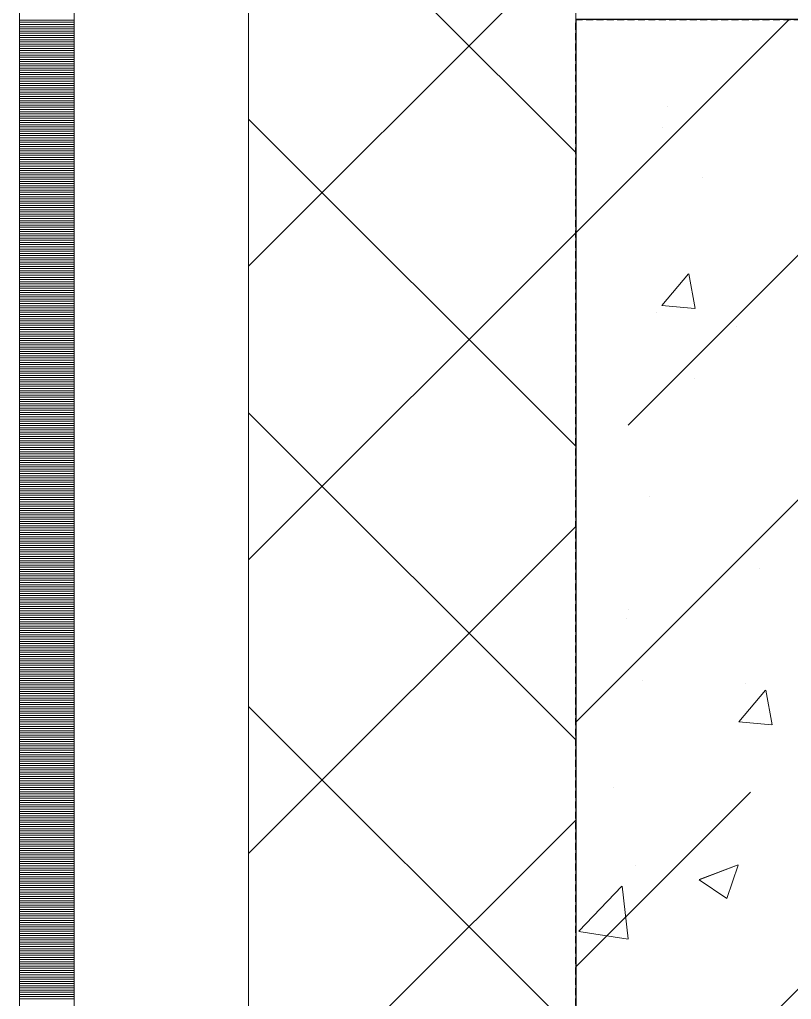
# Model space of a CAD drawing. Header units: millimetres. Extents: x 470010 to 1231400, y -134005 to 421770.
# Drawn here: x 672518.6 to 672872.5, y -62360.8 to -61911.2 of the extents above; entities that cross this region are included whole.
import ezdxf
from ezdxf.enums import TextEntityAlignment as Align

# ---------------------------------------------------------------- set-up
doc = ezdxf.new("R2010")
doc.units = ezdxf.units.MM
doc.linetypes.add('DASHED', pattern=[19.05, 12.7, -6.35])
doc.linetypes.add('HIDDEN2', pattern=[4.7625, 3.175, -1.5875])
doc.layers.get('Defpoints').update_dxf_attribs({"color": 140})
doc.layers.add('АР_Делит', color=120, linetype='Continuous', lineweight=0, plot=False)
for name, color, linetype, lineweight in [('АР_Колонны', 70, 'Continuous', 30), ('АР_Стены ЖБ', 7, 'Continuous', 35), ('АР_Стены ПЕНОблок', 52, 'Continuous', 20), ('АР_Тонкая', 254, 'Continuous', 5), ('АР_Утеплитель', 31, 'Continuous', 0), ('АР_Штриховка', 8, 'Continuous', 0)]:
    doc.layers.add(name, color=color, linetype=linetype, lineweight=lineweight)
doc.layers.add('РД_Оси_100', color=7, linetype='Continuous', lineweight=0, true_color=0x525252)
doc.styles.add('style1', font='ARIALN.TTF')

# ---------------------------------------------------------------- blocks, each defined once
blk = doc.blocks.new('СОШ_2200_АР_ОСИ_М100_28.05.24')
at = {"layer": 'АР_Делит', "color": 251, "linetype": 'DASHED', "true_color": 0x636466}
blk.add_lwpolyline([(114955, 135155), (114955, -355), (93595.036, -355), (93595.036, 13855), (94145, 13855), (94145, 68320), (66055, 68320), (66055, 13857.73), (83455, 13857.73), (83455, -355), (45245, -355), (45245, 13145), (44695, 13145), (44695, 26755), (45245, 26755), (45245, 68320), (20455, 68320), (20455, 26755), (27955, 26755), (27955, 13145), (-355, 13145), (-355, 100855)], dxfattribs=at)
blk = doc.blocks.new('A$C9108343f')
at = {"layer": 'АР_Колонны', "color": 18, "linetype": 'HIDDEN2', "lineweight": 25, "true_color": 0x000000}
for p, q in [((7054.96, 38455), (7274.96, 38455)), ((7054.96, 37555), (7054.96, 38455))]:
    blk.add_line(p, q, dxfattribs=at)
at = {"layer": 'АР_Колонны', "color": 18, "linetype": 'Continuous', "lineweight": 15, "true_color": 0x000000}
for p, q in [((7274.96, 38455), (7054.96, 38455)), ((7054.96, 38455), (7054.96, 37555)), ((7274.96, 38455), (7054.96, 38455)), ((7054.96, 38455), (7054.96, 37555))]:
    blk.add_line(p, q, dxfattribs=at)
at = {"layer": 'АР_Стены ЖБ', "color": 18, "linetype": 'Continuous', "lineweight": 30, "true_color": 0x000000}
for p, q in [((7274.96, 38455), (7054.96, 38455)), ((7054.96, 38455), (7054.96, 37555))]:
    blk.add_line(p, q, dxfattribs=at)
at = {"layer": 'АР_Стены ПЕНОблок', "color": 18, "linetype": 'Continuous', "lineweight": 20, "true_color": 0x000000}
blk.add_line((7054.96, 97555), (7054.96, 21355), dxfattribs=at)
at = {"layer": 'АР_Тонкая', "color": 18, "linetype": 'Continuous', "lineweight": 5, "true_color": 0x000000}
for p, q in [((6799.96, 97555), (6799.96, 21355)), ((6824.96, 97555), (6824.96, 21355)), ((6824.96, 21355), (6824.96, 97555)), ((6904.96, 21355), (6904.96, 97555))]:
    blk.add_line(p, q, dxfattribs=at)
at = {"layer": 'АР_Утеплитель', "color": 18, "linetype": 'Continuous', "lineweight": 0, "true_color": 0x000000}
for p, q in [((6904.96, 97555), (6904.96, 21355)), ((7054.96, 21355), (7054.96, 97555))]:
    blk.add_line(p, q, dxfattribs=at)
at = {"layer": 'АР_Штриховка', "color": 18, "linetype": 'Continuous', "lineweight": 0, "true_color": 0x000000}
for p, q in [((7054.96, 38394.01), (6904.96, 38544.01)), ((6904.96, 38341.88), (7054.96, 38491.88)), ((6799.96, 38454.75), (6824.96, 38454.75)), ((6799.96, 38453.75), (6824.96, 38453.75)), ((6799.96, 38452.75), (6824.96, 38452.75)), ((6799.96, 38451.75), (6824.96, 38451.75)), ((6799.96, 38450.75), (6824.96, 38450.75)), ((6799.96, 38449.75), (6824.96, 38449.75)), ((6799.96, 38448.75), (6824.96, 38448.75)), ((6799.96, 38447.75), (6824.96, 38447.75)), ((6799.96, 38446.75), (6824.96, 38446.75)), ((6799.96, 38445.75), (6824.96, 38445.75)), ((6799.96, 38444.75), (6824.96, 38444.75)), ((6799.96, 38443.75), (6824.96, 38443.75)), ((6799.96, 38442.75), (6824.96, 38442.75)), ((6799.96, 38441.75), (6824.96, 38441.75)), ((6799.96, 38440.75), (6824.96, 38440.75)), ((6799.96, 38439.75), (6824.96, 38439.75)), ((6799.96, 38438.75), (6824.96, 38438.75)), ((6799.96, 38437.75), (6824.96, 38437.75)), ((6799.96, 38436.75), (6824.96, 38436.75)), ((6799.96, 38435.75), (6824.96, 38435.75)), ((6799.96, 38434.75), (6824.96, 38434.75)), ((6799.96, 38433.75), (6824.96, 38433.75)), ((6799.96, 38432.75), (6824.96, 38432.75)), ((6799.96, 38431.75), (6824.96, 38431.75)), ((6799.96, 38430.75), (6824.96, 38430.75)), ((6799.96, 38429.75), (6824.96, 38429.75)), ((6799.96, 38428.75), (6824.96, 38428.75)), ((6799.96, 38427.75), (6824.96, 38427.75)), ((6799.96, 38426.75), (6824.96, 38426.75)), ((6799.96, 38425.75), (6824.96, 38425.75)), ((6799.96, 38424.75), (6824.96, 38424.75)), ((6799.96, 38423.75), (6824.96, 38423.75)), ((6799.96, 38422.75), (6824.96, 38422.75)), ((6799.96, 38421.75), (6824.96, 38421.75)), ((6799.96, 38420.75), (6824.96, 38420.75)), ((6799.96, 38419.75), (6824.96, 38419.75)), ((6799.96, 38418.75), (6824.96, 38418.75)), ((6799.96, 38417.75), (6824.96, 38417.75)), ((6799.96, 38416.75), (6824.96, 38416.75)), ((6799.96, 38415.75), (6824.96, 38415.75)), ((6799.96, 38414.75), (6824.96, 38414.75)), ((6799.96, 38413.75), (6824.96, 38413.75)), ((6799.96, 38412.75), (6824.96, 38412.75)), ((7097.17, 38415.05), (7097.17, 38415.05)), ((6799.96, 38411.75), (6824.96, 38411.75)), ((6799.96, 38410.75), (6824.96, 38410.75)), ((6799.96, 38409.75), (6824.96, 38409.75)), ((6799.96, 38408.75), (6824.96, 38408.75)), ((6799.96, 38407.75), (6824.96, 38407.75)), ((7054.96, 38259.31), (6904.96, 38409.31)), ((6799.96, 38406.75), (6824.96, 38406.75)), ((6799.96, 38405.75), (6824.96, 38405.75)), ((6799.96, 38404.75), (6824.96, 38404.75)), ((6799.96, 38403.75), (6824.96, 38403.75)), ((7094.97, 38405.31), (7094.97, 38405.31)), ((6799.96, 38402.75), (6824.96, 38402.75)), ((6799.96, 38401.75), (6824.96, 38401.75)), ((6799.96, 38400.75), (6824.96, 38400.75)), ((6799.96, 38399.75), (6824.96, 38399.75)), ((6799.96, 38398.75), (6824.96, 38398.75)), ((6799.96, 38397.75), (6824.96, 38397.75)), ((6799.96, 38396.75), (6824.96, 38396.75)), ((6799.96, 38395.75), (6824.96, 38395.75)), ((6799.96, 38394.75), (6824.96, 38394.75)), ((6799.96, 38393.75), (6824.96, 38393.75)), ((6799.96, 38392.75), (6824.96, 38392.75)), ((6799.96, 38391.75), (6824.96, 38391.75)), ((6799.96, 38390.75), (6824.96, 38390.75)), ((6799.96, 38389.75), (6824.96, 38389.75)), ((6799.96, 38388.75), (6824.96, 38388.75)), ((6799.96, 38387.75), (6824.96, 38387.75)), ((6799.96, 38386.75), (6824.96, 38386.75)), ((6799.96, 38385.75), (6824.96, 38385.75)), ((6799.96, 38384.75), (6824.96, 38384.75)), ((6799.96, 38383.75), (6824.96, 38383.75)), ((6799.96, 38382.75), (6824.96, 38382.75)), ((6799.96, 38381.75), (6824.96, 38381.75)), ((6799.96, 38380.75), (6824.96, 38380.75)), ((7112.89, 38382.37), (7112.89, 38382.37)), ((6799.96, 38379.75), (6824.96, 38379.75)), ((6799.96, 38378.75), (6824.96, 38378.75)), ((6799.96, 38377.75), (6824.96, 38377.75)), ((6799.96, 38376.75), (6824.96, 38376.75)), ((6799.96, 38375.75), (6824.96, 38375.75)), ((6799.96, 38374.75), (6824.96, 38374.75)), ((6799.96, 38373.75), (6824.96, 38373.75)), ((6799.96, 38372.75), (6824.96, 38372.75)), ((6799.96, 38371.75), (6824.96, 38371.75)), ((6799.96, 38370.75), (6824.96, 38370.75)), ((6799.96, 38369.75), (6824.96, 38369.75)), ((6799.96, 38368.75), (6824.96, 38368.75)), ((6799.96, 38367.75), (6824.96, 38367.75)), ((6799.96, 38366.75), (6824.96, 38366.75)), ((6799.96, 38365.75), (6824.96, 38365.75)), ((6799.96, 38364.75), (6824.96, 38364.75)), ((6799.96, 38363.75), (6824.96, 38363.75)), ((6799.96, 38362.75), (6824.96, 38362.75)), ((6799.96, 38361.75), (6824.96, 38361.75)), ((6799.96, 38360.75), (6824.96, 38360.75)), ((6799.96, 38359.75), (6824.96, 38359.75)), ((6799.96, 38358.75), (6824.96, 38358.75)), ((6799.96, 38357.75), (6824.96, 38357.75)), ((6799.96, 38356.75), (6824.96, 38356.75)), ((6799.96, 38355.75), (6824.96, 38355.75)), ((6799.96, 38354.75), (6824.96, 38354.75)), ((6799.96, 38353.75), (6824.96, 38353.75)), ((6904.96, 38207.17), (7054.96, 38357.17)), ((6799.96, 38352.75), (6824.96, 38352.75)), ((6799.96, 38351.75), (6824.96, 38351.75)), ((6799.96, 38350.75), (6824.96, 38350.75)), ((6799.96, 38349.75), (6824.96, 38349.75)), ((6799.96, 38348.75), (6824.96, 38348.75)), ((6799.96, 38347.75), (6824.96, 38347.75)), ((6799.96, 38346.75), (6824.96, 38346.75)), ((6799.96, 38345.75), (6824.96, 38345.75)), ((6799.96, 38344.75), (6824.96, 38344.75)), ((6799.96, 38343.75), (6824.96, 38343.75)), ((6799.96, 38342.75), (6824.96, 38342.75)), ((6799.96, 38341.75), (6824.96, 38341.75)), ((6799.96, 38340.75), (6824.96, 38340.75)), ((6799.96, 38339.75), (6824.96, 38339.75)), ((6799.96, 38338.75), (6824.96, 38338.75)), ((6799.96, 38337.75), (6824.96, 38337.75)), ((6799.96, 38336.75), (6824.96, 38336.75)), ((6799.96, 38335.75), (6824.96, 38335.75)), ((7094.46, 38323.81), (7106.7, 38338.4)), ((7109.81, 38322.51), (7106.87, 38338.43)), ((6799.96, 38334.75), (6824.96, 38334.75)), ((6799.96, 38333.75), (6824.96, 38333.75)), ((6799.96, 38332.75), (6824.96, 38332.75)), ((6799.96, 38331.75), (6824.96, 38331.75)), ((6799.96, 38330.75), (6824.96, 38330.75)), ((6799.96, 38329.75), (6824.96, 38329.75)), ((6799.96, 38328.75), (6824.96, 38328.75)), ((6799.96, 38327.75), (6824.96, 38327.75)), ((6799.96, 38326.75), (6824.96, 38326.75)), ((6799.96, 38325.75), (6824.96, 38325.75)), ((6799.96, 38324.75), (6824.96, 38324.75)), ((6799.96, 38323.75), (6824.96, 38323.75)), ((6799.96, 38322.75), (6824.96, 38322.75)), ((7094.46, 38323.8), (7109.64, 38322.47)), ((6799.96, 38321.75), (6824.96, 38321.75)), ((6799.96, 38320.75), (6824.96, 38320.75)), ((6799.96, 38319.75), (6824.96, 38319.75)), ((6799.96, 38318.75), (6824.96, 38318.75)), ((6799.96, 38317.75), (6824.96, 38317.75)), ((7091.88, 38320.76), (7091.88, 38320.76)), ((6799.96, 38316.75), (6824.96, 38316.75)), ((6799.96, 38315.75), (6824.96, 38315.75)), ((6799.96, 38314.75), (6824.96, 38314.75)), ((6799.96, 38313.75), (6824.96, 38313.75)), ((7128.67, 38314.32), (7128.67, 38314.32)), ((6799.96, 38312.75), (6824.96, 38312.75)), ((6799.96, 38311.75), (6824.96, 38311.75)), ((6799.96, 38310.75), (6824.96, 38310.75)), ((6799.96, 38309.75), (6824.96, 38309.75)), ((6799.96, 38308.75), (6824.96, 38308.75)), ((6799.96, 38307.75), (6824.96, 38307.75)), ((6799.96, 38306.75), (6824.96, 38306.75)), ((6799.96, 38305.75), (6824.96, 38305.75)), ((6799.96, 38304.75), (6824.96, 38304.75)), ((6799.96, 38303.75), (6824.96, 38303.75)), ((6799.96, 38302.75), (6824.96, 38302.75)), ((6799.96, 38301.75), (6824.96, 38301.75)), ((6799.96, 38300.75), (6824.96, 38300.75)), ((6799.96, 38299.75), (6824.96, 38299.75)), ((6799.96, 38298.75), (6824.96, 38298.75)), ((6799.96, 38297.75), (6824.96, 38297.75)), ((6799.96, 38296.75), (6824.96, 38296.75)), ((6799.96, 38295.75), (6824.96, 38295.75)), ((6799.96, 38294.75), (6824.96, 38294.75)), ((6799.96, 38293.75), (6824.96, 38293.75)), ((6799.96, 38292.75), (6824.96, 38292.75)), ((6799.96, 38291.75), (6824.96, 38291.75)), ((6799.96, 38290.75), (6824.96, 38290.75)), ((6799.96, 38289.75), (6824.96, 38289.75)), ((6799.96, 38288.75), (6824.96, 38288.75)), ((6799.96, 38287.75), (6824.96, 38287.75)), ((6799.96, 38286.75), (6824.96, 38286.75)), ((7109.66, 38290.56), (7109.66, 38290.56)), ((6799.96, 38285.75), (6824.96, 38285.75)), ((6799.96, 38284.75), (6824.96, 38284.75)), ((6799.96, 38283.75), (6824.96, 38283.75)), ((6799.96, 38282.75), (6824.96, 38282.75)), ((6799.96, 38281.75), (6824.96, 38281.75)), ((6799.96, 38280.75), (6824.96, 38280.75)), ((6799.96, 38279.75), (6824.96, 38279.75)), ((6799.96, 38278.75), (6824.96, 38278.75)), ((6799.96, 38277.75), (6824.96, 38277.75)), ((6799.96, 38276.75), (6824.96, 38276.75)), ((6799.96, 38275.75), (6824.96, 38275.75)), ((6799.96, 38274.75), (6824.96, 38274.75)), ((6799.96, 38273.75), (6824.96, 38273.75)), ((6799.96, 38272.75), (6824.96, 38272.75)), ((7054.96, 38124.61), (6904.96, 38274.61)), ((6799.96, 38271.75), (6824.96, 38271.75)), ((6799.96, 38270.75), (6824.96, 38270.75)), ((6799.96, 38269.75), (6824.96, 38269.75)), ((6799.96, 38268.75), (6824.96, 38268.75)), ((6799.96, 38267.75), (6824.96, 38267.75)), ((6799.96, 38266.75), (6824.96, 38266.75)), ((6799.96, 38265.75), (6824.96, 38265.75)), ((6799.96, 38264.75), (6824.96, 38264.75)), ((6799.96, 38263.75), (6824.96, 38263.75)), ((6799.96, 38262.75), (6824.96, 38262.75)), ((6799.96, 38261.75), (6824.96, 38261.75)), ((6799.96, 38260.75), (6824.96, 38260.75)), ((6799.96, 38259.75), (6824.96, 38259.75)), ((6799.96, 38258.75), (6824.96, 38258.75)), ((6799.96, 38257.75), (6824.96, 38257.75)), ((6799.96, 38256.75), (6824.96, 38256.75)), ((6799.96, 38255.75), (6824.96, 38255.75)), ((6799.96, 38254.75), (6824.96, 38254.75)), ((6799.96, 38253.75), (6824.96, 38253.75)), ((6799.96, 38252.75), (6824.96, 38252.75)), ((6799.96, 38251.75), (6824.96, 38251.75)), ((6799.96, 38250.75), (6824.96, 38250.75)), ((6799.96, 38249.75), (6824.96, 38249.75)), ((6799.96, 38248.75), (6824.96, 38248.75)), ((6799.96, 38247.75), (6824.96, 38247.75)), ((6799.96, 38246.75), (6824.96, 38246.75)), ((6799.96, 38245.75), (6824.96, 38245.75)), ((6799.96, 38244.75), (6824.96, 38244.75)), ((6799.96, 38243.75), (6824.96, 38243.75)), ((6799.96, 38242.75), (6824.96, 38242.75)), ((6799.96, 38241.75), (6824.96, 38241.75)), ((6799.96, 38240.75), (6824.96, 38240.75)), ((6799.96, 38239.75), (6824.96, 38239.75)), ((6799.96, 38238.75), (6824.96, 38238.75)), ((6799.96, 38237.75), (6824.96, 38237.75)), ((6799.96, 38236.75), (6824.96, 38236.75)), ((6799.96, 38235.75), (6824.96, 38235.75)), ((6799.96, 38234.75), (6824.96, 38234.75)), ((6799.96, 38233.75), (6824.96, 38233.75)), ((6799.96, 38232.75), (6824.96, 38232.75)), ((7088.79, 38236.2), (7088.79, 38236.2)), ((6799.96, 38231.75), (6824.96, 38231.75)), ((6799.96, 38230.75), (6824.96, 38230.75)), ((6799.96, 38229.75), (6824.96, 38229.75)), ((6799.96, 38228.75), (6824.96, 38228.75)), ((6799.96, 38227.75), (6824.96, 38227.75)), ((6799.96, 38226.75), (6824.96, 38226.75)), ((6799.96, 38225.75), (6824.96, 38225.75)), ((6799.96, 38224.75), (6824.96, 38224.75)), ((6799.96, 38223.75), (6824.96, 38223.75)), ((6799.96, 38222.75), (6824.96, 38222.75)), ((6799.96, 38221.75), (6824.96, 38221.75)), ((6799.96, 38220.75), (6824.96, 38220.75)), ((6799.96, 38219.75), (6824.96, 38219.75)), ((6799.96, 38218.75), (6824.96, 38218.75)), ((6904.96, 38072.47), (7054.96, 38222.47)), ((6799.96, 38217.75), (6824.96, 38217.75)), ((6799.96, 38216.75), (6824.96, 38216.75)), ((6799.96, 38215.75), (6824.96, 38215.75)), ((6799.96, 38214.75), (6824.96, 38214.75)), ((6799.96, 38213.75), (6824.96, 38213.75)), ((6799.96, 38212.75), (6824.96, 38212.75)), ((6799.96, 38211.75), (6824.96, 38211.75)), ((6799.96, 38210.75), (6824.96, 38210.75)), ((6799.96, 38209.75), (6824.96, 38209.75)), ((6799.96, 38208.75), (6824.96, 38208.75)), ((6799.96, 38207.75), (6824.96, 38207.75)), ((6799.96, 38206.75), (6824.96, 38206.75)), ((6799.96, 38205.75), (6824.96, 38205.75)), ((6799.96, 38204.75), (6824.96, 38204.75)), ((6799.96, 38203.75), (6824.96, 38203.75)), ((6799.96, 38202.75), (6824.96, 38202.75)), ((6799.96, 38201.75), (6824.96, 38201.75)), ((6799.96, 38200.75), (6824.96, 38200.75)), ((7139.04, 38203.05), (7139.04, 38203.05)), ((6799.96, 38199.75), (6824.96, 38199.75)), ((6799.96, 38198.75), (6824.96, 38198.75)), ((6799.96, 38197.75), (6824.96, 38197.75)), ((6799.96, 38196.75), (6824.96, 38196.75)), ((6799.96, 38195.75), (6824.96, 38195.75)), ((6799.96, 38194.75), (6824.96, 38194.75)), ((6799.96, 38193.75), (6824.96, 38193.75)), ((6799.96, 38192.75), (6824.96, 38192.75)), ((6799.96, 38191.75), (6824.96, 38191.75)), ((6799.96, 38190.75), (6824.96, 38190.75)), ((6799.96, 38189.75), (6824.96, 38189.75)), ((6799.96, 38188.75), (6824.96, 38188.75)), ((6799.96, 38187.75), (6824.96, 38187.75)), ((6799.96, 38186.75), (6824.96, 38186.75)), ((6799.96, 38185.75), (6824.96, 38185.75)), ((6799.96, 38184.75), (6824.96, 38184.75)), ((6799.96, 38183.75), (6824.96, 38183.75)), ((6799.96, 38182.75), (6824.96, 38182.75)), ((7079.21, 38184.53), (7079.21, 38184.53)), ((6799.96, 38181.75), (6824.96, 38181.75)), ((6799.96, 38180.75), (6824.96, 38180.75)), ((6799.96, 38179.75), (6824.96, 38179.75)), ((6799.96, 38178.75), (6824.96, 38178.75)), ((7078.17, 38180.34), (7078.17, 38180.34)), ((6799.96, 38177.75), (6824.96, 38177.75)), ((6799.96, 38176.75), (6824.96, 38176.75)), ((6799.96, 38175.75), (6824.96, 38175.75)), ((6799.96, 38174.75), (6824.96, 38174.75)), ((6799.96, 38173.75), (6824.96, 38173.75)), ((6799.96, 38172.75), (6824.96, 38172.75)), ((6799.96, 38171.75), (6824.96, 38171.75)), ((6799.96, 38170.75), (6824.96, 38170.75)), ((6799.96, 38169.75), (6824.96, 38169.75)), ((6799.96, 38168.75), (6824.96, 38168.75)), ((6799.96, 38167.75), (6824.96, 38167.75)), ((6799.96, 38166.75), (6824.96, 38166.75)), ((6799.96, 38165.75), (6824.96, 38165.75)), ((6799.96, 38164.75), (6824.96, 38164.75)), ((6799.96, 38163.75), (6824.96, 38163.75)), ((6799.96, 38162.75), (6824.96, 38162.75)), ((6799.96, 38161.75), (6824.96, 38161.75)), ((6799.96, 38160.75), (6824.96, 38160.75)), ((6799.96, 38159.75), (6824.96, 38159.75)), ((6799.96, 38158.75), (6824.96, 38158.75)), ((6799.96, 38157.75), (6824.96, 38157.75)), ((6799.96, 38156.75), (6824.96, 38156.75)), ((6799.96, 38155.75), (6824.96, 38155.75)), ((6799.96, 38154.75), (6824.96, 38154.75)), ((6799.96, 38153.75), (6824.96, 38153.75)), ((6799.96, 38152.75), (6824.96, 38152.75)), ((6799.96, 38151.75), (6824.96, 38151.75)), ((7085.7, 38151.65), (7085.7, 38151.65)), ((6799.96, 38150.75), (6824.96, 38150.75)), ((6799.96, 38149.75), (6824.96, 38149.75)), ((6799.96, 38148.75), (6824.96, 38148.75)), ((6799.96, 38147.75), (6824.96, 38147.75)), ((6799.96, 38146.75), (6824.96, 38146.75)), ((7129.7, 38132.75), (7141.95, 38147.34)), ((7132.77, 38150.41), (7132.77, 38150.41)), ((7145.05, 38131.45), (7142.11, 38147.37)), ((6799.96, 38145.75), (6824.96, 38145.75)), ((6799.96, 38144.75), (6824.96, 38144.75)), ((6799.96, 38143.75), (6824.96, 38143.75)), ((6799.96, 38142.75), (6824.96, 38142.75)), ((6799.96, 38141.75), (6824.96, 38141.75)), ((6799.96, 38140.75), (6824.96, 38140.75)), ((6799.96, 38139.75), (6824.96, 38139.75)), ((6799.96, 38138.75), (6824.96, 38138.75)), ((6799.96, 38137.75), (6824.96, 38137.75)), ((7054.96, 37989.9), (6904.96, 38139.9)), ((6799.96, 38136.75), (6824.96, 38136.75)), ((6799.96, 38135.75), (6824.96, 38135.75)), ((6799.96, 38134.75), (6824.96, 38134.75)), ((6799.96, 38133.75), (6824.96, 38133.75)), ((6799.96, 38132.75), (6824.96, 38132.75)), ((6799.96, 38131.75), (6824.96, 38131.75)), ((6799.96, 38130.75), (6824.96, 38130.75)), ((6799.96, 38129.75), (6824.96, 38129.75)), ((7129.7, 38132.75), (7144.88, 38131.42)), ((6799.96, 38128.75), (6824.96, 38128.75)), ((6799.96, 38127.75), (6824.96, 38127.75)), ((6799.96, 38126.75), (6824.96, 38126.75)), ((6799.96, 38125.75), (6824.96, 38125.75)), ((6799.96, 38124.75), (6824.96, 38124.75)), ((6799.96, 38123.75), (6824.96, 38123.75)), ((6799.96, 38122.75), (6824.96, 38122.75)), ((6799.96, 38121.75), (6824.96, 38121.75)), ((6799.96, 38120.75), (6824.96, 38120.75)), ((6799.96, 38119.75), (6824.96, 38119.75)), ((6799.96, 38118.75), (6824.96, 38118.75)), ((6799.96, 38117.75), (6824.96, 38117.75)), ((6799.96, 38116.75), (6824.96, 38116.75)), ((6799.96, 38115.75), (6824.96, 38115.75)), ((6799.96, 38114.75), (6824.96, 38114.75)), ((6799.96, 38113.75), (6824.96, 38113.75)), ((6799.96, 38112.75), (6824.96, 38112.75)), ((6799.96, 38111.75), (6824.96, 38111.75)), ((6799.96, 38110.75), (6824.96, 38110.75)), ((6799.96, 38109.75), (6824.96, 38109.75)), ((6799.96, 38108.75), (6824.96, 38108.75)), ((6799.96, 38107.75), (6824.96, 38107.75)), ((6799.96, 38106.75), (6824.96, 38106.75)), ((6799.96, 38105.75), (6824.96, 38105.75)), ((6799.96, 38104.75), (6824.96, 38104.75)), ((6799.96, 38103.75), (6824.96, 38103.75)), ((6799.96, 38102.75), (6824.96, 38102.75)), ((7072.22, 38102.87), (7072.22, 38102.87)), ((6799.96, 38101.75), (6824.96, 38101.75)), ((6799.96, 38100.75), (6824.96, 38100.75)), ((6799.96, 38099.75), (6824.96, 38099.75)), ((6799.96, 38098.75), (6824.96, 38098.75)), ((6799.96, 38097.75), (6824.96, 38097.75)), ((6799.96, 38096.75), (6824.96, 38096.75)), ((6799.96, 38095.75), (6824.96, 38095.75)), ((6799.96, 38094.75), (6824.96, 38094.75)), ((6799.96, 38093.75), (6824.96, 38093.75)), ((6799.96, 38092.75), (6824.96, 38092.75)), ((6799.96, 38091.75), (6824.96, 38091.75)), ((6799.96, 38090.75), (6824.96, 38090.75)), ((6799.96, 38089.75), (6824.96, 38089.75)), ((6799.96, 38088.75), (6824.96, 38088.75)), ((6799.96, 38087.75), (6824.96, 38087.75)), ((6799.96, 38086.75), (6824.96, 38086.75)), ((6799.96, 38085.75), (6824.96, 38085.75)), ((6799.96, 38084.75), (6824.96, 38084.75)), ((6904.96, 37937.77), (7054.96, 38087.77)), ((6799.96, 38083.75), (6824.96, 38083.75)), ((6799.96, 38082.75), (6824.96, 38082.75)), ((6799.96, 38081.75), (6824.96, 38081.75)), ((6799.96, 38080.75), (6824.96, 38080.75)), ((6799.96, 38079.75), (6824.96, 38079.75)), ((6799.96, 38078.75), (6824.96, 38078.75)), ((6799.96, 38077.75), (6824.96, 38077.75)), ((6799.96, 38076.75), (6824.96, 38076.75)), ((6799.96, 38075.75), (6824.96, 38075.75)), ((6799.96, 38074.75), (6824.96, 38074.75)), ((6799.96, 38073.75), (6824.96, 38073.75)), ((6799.96, 38072.75), (6824.96, 38072.75)), ((6799.96, 38071.75), (6824.96, 38071.75)), ((6799.96, 38070.75), (6824.96, 38070.75)), ((6799.96, 38069.75), (6824.96, 38069.75)), ((6799.96, 38068.75), (6824.96, 38068.75)), ((6799.96, 38067.75), (6824.96, 38067.75)), ((6799.96, 38066.75), (6824.96, 38066.75)), ((7082.61, 38067.09), (7082.61, 38067.09)), ((7111.65, 38060.41), (7129.44, 38067.23)), ((7124.24, 38051.75), (7129.39, 38067.1)), ((6799.96, 38065.75), (6824.96, 38065.75)), ((6799.96, 38064.75), (6824.96, 38064.75)), ((6799.96, 38063.75), (6824.96, 38063.75)), ((6799.96, 38062.75), (6824.96, 38062.75)), ((6799.96, 38061.75), (6824.96, 38061.75)), ((6799.96, 38060.75), (6824.96, 38060.75)), ((6799.96, 38059.75), (6824.96, 38059.75)), ((6799.96, 38058.75), (6824.96, 38058.75)), ((6799.96, 38057.75), (6824.96, 38057.75)), ((7056.39, 38036.73), (7076.17, 38057.35)), ((7079.03, 38033.23), (7076.22, 38057.36)), ((7111.59, 38060.28), (7124.23, 38051.76)), ((6799.96, 38056.75), (6824.96, 38056.75)), ((6799.96, 38055.75), (6824.96, 38055.75)), ((6799.96, 38054.75), (6824.96, 38054.75)), ((6799.96, 38053.75), (6824.96, 38053.75)), ((6799.96, 38052.75), (6824.96, 38052.75)), ((6799.96, 38051.75), (6824.96, 38051.75)), ((6799.96, 38050.75), (6824.96, 38050.75)), ((6799.96, 38049.75), (6824.96, 38049.75)), ((6799.96, 38048.75), (6824.96, 38048.75)), ((6799.96, 38047.75), (6824.96, 38047.75)), ((6799.96, 38046.75), (6824.96, 38046.75)), ((6799.96, 38045.75), (6824.96, 38045.75)), ((6799.96, 38044.75), (6824.96, 38044.75)), ((6799.96, 38043.75), (6824.96, 38043.75)), ((6799.96, 38042.75), (6824.96, 38042.75)), ((6799.96, 38041.75), (6824.96, 38041.75)), ((6799.96, 38040.75), (6824.96, 38040.75)), ((6799.96, 38039.75), (6824.96, 38039.75)), ((6799.96, 38038.75), (6824.96, 38038.75)), ((6799.96, 38037.75), (6824.96, 38037.75)), ((6799.96, 38036.75), (6824.96, 38036.75)), ((6799.96, 38035.75), (6824.96, 38035.75)), ((6799.96, 38034.75), (6824.96, 38034.75)), ((7056.42, 38036.65), (7079.01, 38033.15)), ((6799.96, 38033.75), (6824.96, 38033.75)), ((6799.96, 38032.75), (6824.96, 38032.75)), ((6799.96, 38031.75), (6824.96, 38031.75)), ((6799.96, 38030.75), (6824.96, 38030.75)), ((6799.96, 38029.75), (6824.96, 38029.75)), ((6799.96, 38028.75), (6824.96, 38028.75)), ((6799.96, 38027.75), (6824.96, 38027.75)), ((6799.96, 38026.75), (6824.96, 38026.75)), ((6799.96, 38025.75), (6824.96, 38025.75)), ((6799.96, 38024.75), (6824.96, 38024.75)), ((6799.96, 38023.75), (6824.96, 38023.75)), ((6799.96, 38022.75), (6824.96, 38022.75)), ((6799.96, 38021.75), (6824.96, 38021.75)), ((6799.96, 38020.75), (6824.96, 38020.75)), ((6799.96, 38019.75), (6824.96, 38019.75)), ((6799.96, 38018.75), (6824.96, 38018.75)), ((6799.96, 38017.75), (6824.96, 38017.75)), ((6799.96, 38016.75), (6824.96, 38016.75)), ((6799.96, 38015.75), (6824.96, 38015.75)), ((6799.96, 38014.75), (6824.96, 38014.75)), ((6799.96, 38013.75), (6824.96, 38013.75)), ((6799.96, 38012.75), (6824.96, 38012.75)), ((6799.96, 38011.75), (6824.96, 38011.75)), ((6799.96, 38010.75), (6824.96, 38010.75)), ((6799.96, 38009.75), (6824.96, 38009.75)), ((6799.96, 38008.75), (6824.96, 38008.75)), ((6799.96, 38007.75), (6824.96, 38007.75)), ((6799.96, 38006.75), (6824.96, 38006.75)), ((6799.96, 38005.75), (6824.96, 38005.75))]:
    blk.add_line(p, q, dxfattribs=at)
at = {"layer": 'АР_Штриховка', "color": 18, "linetype": 'Continuous', "lineweight": 5, "true_color": 0x000000}
for p, q in [((7054.96, 38357.17), (7152.78, 38455)), ((7078.99, 38268.95), (7219.31, 38409.27)), ((7054.96, 38132.67), (7274.96, 38352.67)), ((7054.96, 37908.16), (7274.96, 38128.16)), ((7054.96, 38020.41), (7135.12, 38100.57))]:
    blk.add_line(p, q, dxfattribs=at)
at = {"layer": 'РД_Оси_100'}
blk.add_blockref('СОШ_2200_АР_ОСИ_М100_28.05.24', (7154.96, 6755), dxfattribs=at)
at = {"layer": 'Defpoints', "color": 18, "true_color": 0x000000, "style": 'style1'}
for p in [(143949.34, 316089.12), (143974.98, 281639.5), (143890.4, 273244.71), (143839.99, 264276.81), (143967.75, 254892.38), (12251.96, 104178.14), (12382.58, 96023.14)]:
    blk.add_attdef('АР-ПОМЕЩЕНИЕ:НАИМЕНОВАНИЕ', text='', height=100, dxfattribs=at).set_placement(p, align=Align.MIDDLE)
at = {"layer": 'Defpoints', "color": 18, "true_color": 0x000000, "style": 'style1', "flags": 8}
for p in [(143951.3, 279099.09), (143848.34, 269251.11), (143875.33, 260094.25), (144049.74, 250824.7), (163419.28, 238153.36), (155897.46, 237965.97), (183037.2, 237965.97), (143342.94, 237876.19)]:
    blk.add_attdef('АР-ПОМЕЩЕНИЕ:НАИМЕНОВАНИЕ', text='', height=100, dxfattribs=at).set_placement(p, align=Align.MIDDLE)

msp = doc.modelspace()

# ---------------------------------------------------------------- linework, layer by layer
at = {"layer": 'АР_Колонны', "color": 18, "linetype": 'HIDDEN2', "lineweight": 25, "true_color": 0x000000}
for p, q in [((672773.57, -61911.242), (672993.57, -61911.242)), ((672773.57, -62811.242), (672773.57, -61911.242))]:
    msp.add_line(p, q, dxfattribs=at)
at = {"layer": 'АР_Колонны', "color": 18, "linetype": 'Continuous', "lineweight": 15, "true_color": 0x000000}
for p, q in [((672993.57, -61911.242), (672773.57, -61911.242)), ((672773.57, -61911.242), (672773.57, -62811.242)), ((672993.57, -61911.242), (672773.57, -61911.242)), ((672773.57, -61911.242), (672773.57, -62811.242))]:
    msp.add_line(p, q, dxfattribs=at)
at = {"layer": 'АР_Стены ЖБ', "color": 18, "linetype": 'Continuous', "lineweight": 30, "true_color": 0x000000}
for p, q in [((672993.57, -61911.242), (672773.57, -61911.242)), ((672773.57, -61911.242), (672773.57, -62811.242))]:
    msp.add_line(p, q, dxfattribs=at)
at = {"layer": 'АР_Стены ПЕНОблок', "color": 18, "linetype": 'Continuous', "lineweight": 20, "true_color": 0x000000}
msp.add_line((672773.57, -2811.242), (672773.57, -79011.242), dxfattribs=at)
at = {"layer": 'АР_Тонкая', "color": 18, "linetype": 'Continuous', "lineweight": 5, "true_color": 0x000000}
for p, q in [((672518.57, -2811.242), (672518.57, -79011.242)), ((672543.57, -2811.242), (672543.57, -79011.242)), ((672543.57, -79011.242), (672543.57, -2811.242)), ((672623.57, -79011.242), (672623.57, -2811.242))]:
    msp.add_line(p, q, dxfattribs=at)
at = {"layer": 'АР_Утеплитель', "color": 18, "linetype": 'Continuous', "lineweight": 0, "true_color": 0x000000}
for p, q in [((672623.57, -2811.242), (672623.57, -79011.242)), ((672773.57, -79011.242), (672773.57, -2811.242))]:
    msp.add_line(p, q, dxfattribs=at)
at = {"layer": 'АР_Штриховка', "color": 18, "linetype": 'Continuous', "lineweight": 0, "true_color": 0x000000}
for p, q in [((672773.57, -61972.228), (672623.57, -61822.228)), ((672623.57, -62024.365), (672773.57, -61874.365)), ((672518.57, -61911.492), (672543.57, -61911.492)), ((672518.57, -61912.492), (672543.57, -61912.492)), ((672518.57, -61913.492), (672543.57, -61913.492)), ((672518.57, -61914.492), (672543.57, -61914.492)), ((672518.57, -61915.492), (672543.57, -61915.492)), ((672518.57, -61916.492), (672543.57, -61916.492)), ((672518.57, -61917.492), (672543.57, -61917.492)), ((672518.57, -61918.492), (672543.57, -61918.492)), ((672518.57, -61919.492), (672543.57, -61919.492)), ((672518.57, -61920.492), (672543.57, -61920.492)), ((672518.57, -61921.492), (672543.57, -61921.492)), ((672518.57, -61922.492), (672543.57, -61922.492)), ((672518.57, -61923.492), (672543.57, -61923.492)), ((672518.57, -61924.492), (672543.57, -61924.492)), ((672518.57, -61925.492), (672543.57, -61925.492)), ((672518.57, -61926.492), (672543.57, -61926.492)), ((672518.57, -61927.492), (672543.57, -61927.492)), ((672518.57, -61928.492), (672543.57, -61928.492)), ((672518.57, -61929.492), (672543.57, -61929.492)), ((672518.57, -61930.492), (672543.57, -61930.492)), ((672518.57, -61931.492), (672543.57, -61931.492)), ((672518.57, -61932.492), (672543.57, -61932.492)), ((672518.57, -61933.492), (672543.57, -61933.492)), ((672518.57, -61934.492), (672543.57, -61934.492)), ((672518.57, -61935.492), (672543.57, -61935.492)), ((672518.57, -61936.492), (672543.57, -61936.492)), ((672518.57, -61937.492), (672543.57, -61937.492)), ((672518.57, -61938.492), (672543.57, -61938.492)), ((672518.57, -61939.492), (672543.57, -61939.492)), ((672518.57, -61940.492), (672543.57, -61940.492)), ((672518.57, -61941.492), (672543.57, -61941.492)), ((672518.57, -61942.492), (672543.57, -61942.492)), ((672518.57, -61943.492), (672543.57, -61943.492)), ((672518.57, -61944.492), (672543.57, -61944.492)), ((672518.57, -61945.492), (672543.57, -61945.492)), ((672518.57, -61946.492), (672543.57, -61946.492)), ((672518.57, -61947.492), (672543.57, -61947.492)), ((672518.57, -61948.492), (672543.57, -61948.492)), ((672518.57, -61949.492), (672543.57, -61949.492)), ((672518.57, -61950.492), (672543.57, -61950.492)), ((672518.57, -61951.492), (672543.57, -61951.492)), ((672518.57, -61952.492), (672543.57, -61952.492)), ((672518.57, -61953.492), (672543.57, -61953.492)), ((672518.57, -61954.492), (672543.57, -61954.492)), ((672518.57, -61955.492), (672543.57, -61955.492)), ((672518.57, -61956.492), (672543.57, -61956.492)), ((672518.57, -61957.492), (672543.57, -61957.492)), ((672773.57, -62106.932), (672623.57, -61956.932)), ((672518.57, -61958.492), (672543.57, -61958.492)), ((672518.57, -61959.492), (672543.57, -61959.492)), ((672518.57, -61960.492), (672543.57, -61960.492)), ((672518.57, -61961.492), (672543.57, -61961.492)), ((672518.57, -61962.492), (672543.57, -61962.492)), ((672518.57, -61963.492), (672543.57, -61963.492)), ((672518.57, -61964.492), (672543.57, -61964.492)), ((672518.57, -61965.492), (672543.57, -61965.492)), ((672518.57, -61966.492), (672543.57, -61966.492)), ((672518.57, -61967.492), (672543.57, -61967.492)), ((672518.57, -61968.492), (672543.57, -61968.492)), ((672518.57, -61969.492), (672543.57, -61969.492)), ((672518.57, -61970.492), (672543.57, -61970.492)), ((672518.57, -61971.492), (672543.57, -61971.492)), ((672518.57, -61972.492), (672543.57, -61972.492)), ((672518.57, -61973.492), (672543.57, -61973.492)), ((672518.57, -61974.492), (672543.57, -61974.492)), ((672518.57, -61975.492), (672543.57, -61975.492)), ((672518.57, -61976.492), (672543.57, -61976.492)), ((672518.57, -61977.492), (672543.57, -61977.492)), ((672518.57, -61978.492), (672543.57, -61978.492)), ((672518.57, -61979.492), (672543.57, -61979.492)), ((672518.57, -61980.492), (672543.57, -61980.492)), ((672518.57, -61981.492), (672543.57, -61981.492)), ((672518.57, -61982.492), (672543.57, -61982.492)), ((672518.57, -61983.492), (672543.57, -61983.492)), ((672518.57, -61984.492), (672543.57, -61984.492)), ((672518.57, -61985.492), (672543.57, -61985.492)), ((672518.57, -61986.492), (672543.57, -61986.492)), ((672518.57, -61987.492), (672543.57, -61987.492)), ((672518.57, -61988.492), (672543.57, -61988.492)), ((672518.57, -61989.492), (672543.57, -61989.492)), ((672518.57, -61990.492), (672543.57, -61990.492)), ((672518.57, -61991.492), (672543.57, -61991.492)), ((672518.57, -61992.492), (672543.57, -61992.492)), ((672518.57, -61993.492), (672543.57, -61993.492)), ((672518.57, -61994.492), (672543.57, -61994.492)), ((672518.57, -61995.492), (672543.57, -61995.492)), ((672518.57, -61996.492), (672543.57, -61996.492)), ((672518.57, -61997.492), (672543.57, -61997.492)), ((672518.57, -61998.492), (672543.57, -61998.492)), ((672518.57, -61999.492), (672543.57, -61999.492)), ((672518.57, -62000.492), (672543.57, -62000.492)), ((672518.57, -62001.492), (672543.57, -62001.492)), ((672518.57, -62002.492), (672543.57, -62002.492)), ((672518.57, -62003.492), (672543.57, -62003.492)), ((672518.57, -62004.492), (672543.57, -62004.492)), ((672518.57, -62005.492), (672543.57, -62005.492)), ((672518.57, -62006.492), (672543.57, -62006.492)), ((672518.57, -62007.492), (672543.57, -62007.492)), ((672518.57, -62008.492), (672543.57, -62008.492)), ((672518.57, -62009.492), (672543.57, -62009.492)), ((672518.57, -62010.492), (672543.57, -62010.492)), ((672518.57, -62011.492), (672543.57, -62011.492)), ((672623.57, -62159.069), (672773.57, -62009.069)), ((672518.57, -62012.492), (672543.57, -62012.492)), ((672518.57, -62013.492), (672543.57, -62013.492)), ((672518.57, -62014.492), (672543.57, -62014.492)), ((672518.57, -62015.492), (672543.57, -62015.492)), ((672518.57, -62016.492), (672543.57, -62016.492)), ((672518.57, -62017.492), (672543.57, -62017.492)), ((672518.57, -62018.492), (672543.57, -62018.492)), ((672518.57, -62019.492), (672543.57, -62019.492)), ((672518.57, -62020.492), (672543.57, -62020.492)), ((672518.57, -62021.492), (672543.57, -62021.492)), ((672518.57, -62022.492), (672543.57, -62022.492)), ((672518.57, -62023.492), (672543.57, -62023.492)), ((672518.57, -62024.492), (672543.57, -62024.492)), ((672518.57, -62025.492), (672543.57, -62025.492)), ((672518.57, -62026.492), (672543.57, -62026.492)), ((672518.57, -62027.492), (672543.57, -62027.492)), ((672518.57, -62028.492), (672543.57, -62028.492)), ((672518.57, -62029.492), (672543.57, -62029.492)), ((672813.071, -62042.435), (672825.316, -62027.842)), ((672828.42, -62043.737), (672825.483, -62027.815)), ((672518.57, -62030.492), (672543.57, -62030.492)), ((672518.57, -62031.492), (672543.57, -62031.492)), ((672518.57, -62032.492), (672543.57, -62032.492)), ((672518.57, -62033.492), (672543.57, -62033.492)), ((672518.57, -62034.492), (672543.57, -62034.492)), ((672518.57, -62035.492), (672543.57, -62035.492)), ((672518.57, -62036.492), (672543.57, -62036.492)), ((672518.57, -62037.492), (672543.57, -62037.492)), ((672518.57, -62038.492), (672543.57, -62038.492)), ((672518.57, -62039.492), (672543.57, -62039.492)), ((672518.57, -62040.492), (672543.57, -62040.492)), ((672518.57, -62041.492), (672543.57, -62041.492)), ((672518.57, -62042.492), (672543.57, -62042.492)), ((672518.57, -62043.492), (672543.57, -62043.492)), ((672813.071, -62042.439), (672828.253, -62043.767)), ((672518.57, -62044.492), (672543.57, -62044.492)), ((672518.57, -62045.492), (672543.57, -62045.492)), ((672518.57, -62046.492), (672543.57, -62046.492)), ((672518.57, -62047.492), (672543.57, -62047.492)), ((672518.57, -62048.492), (672543.57, -62048.492)), ((672518.57, -62049.492), (672543.57, -62049.492)), ((672518.57, -62050.492), (672543.57, -62050.492)), ((672518.57, -62051.492), (672543.57, -62051.492)), ((672518.57, -62052.492), (672543.57, -62052.492)), ((672518.57, -62053.492), (672543.57, -62053.492)), ((672518.57, -62054.492), (672543.57, -62054.492)), ((672518.57, -62055.492), (672543.57, -62055.492)), ((672518.57, -62056.492), (672543.57, -62056.492)), ((672518.57, -62057.492), (672543.57, -62057.492)), ((672518.57, -62058.492), (672543.57, -62058.492)), ((672518.57, -62059.492), (672543.57, -62059.492)), ((672518.57, -62060.492), (672543.57, -62060.492)), ((672518.57, -62061.492), (672543.57, -62061.492)), ((672518.57, -62062.492), (672543.57, -62062.492)), ((672518.57, -62063.492), (672543.57, -62063.492)), ((672518.57, -62064.492), (672543.57, -62064.492)), ((672518.57, -62065.492), (672543.57, -62065.492)), ((672518.57, -62066.492), (672543.57, -62066.492)), ((672518.57, -62067.492), (672543.57, -62067.492)), ((672518.57, -62068.492), (672543.57, -62068.492)), ((672518.57, -62069.492), (672543.57, -62069.492)), ((672518.57, -62070.492), (672543.57, -62070.492)), ((672518.57, -62071.492), (672543.57, -62071.492)), ((672518.57, -62072.492), (672543.57, -62072.492)), ((672518.57, -62073.492), (672543.57, -62073.492)), ((672518.57, -62074.492), (672543.57, -62074.492)), ((672518.57, -62075.492), (672543.57, -62075.492)), ((672518.57, -62076.492), (672543.57, -62076.492)), ((672518.57, -62077.492), (672543.57, -62077.492)), ((672518.57, -62078.492), (672543.57, -62078.492)), ((672518.57, -62079.492), (672543.57, -62079.492)), ((672518.57, -62080.492), (672543.57, -62080.492)), ((672518.57, -62081.492), (672543.57, -62081.492)), ((672518.57, -62082.492), (672543.57, -62082.492)), ((672518.57, -62083.492), (672543.57, -62083.492)), ((672518.57, -62084.492), (672543.57, -62084.492)), ((672518.57, -62085.492), (672543.57, -62085.492)), ((672518.57, -62086.492), (672543.57, -62086.492)), ((672518.57, -62087.492), (672543.57, -62087.492)), ((672518.57, -62088.492), (672543.57, -62088.492)), ((672518.57, -62089.492), (672543.57, -62089.492)), ((672518.57, -62090.492), (672543.57, -62090.492)), ((672518.57, -62091.492), (672543.57, -62091.492)), ((672518.57, -62092.492), (672543.57, -62092.492)), ((672773.57, -62241.636), (672623.57, -62091.636)), ((672518.57, -62093.492), (672543.57, -62093.492)), ((672518.57, -62094.492), (672543.57, -62094.492)), ((672518.57, -62095.492), (672543.57, -62095.492)), ((672518.57, -62096.492), (672543.57, -62096.492)), ((672518.57, -62097.492), (672543.57, -62097.492)), ((672518.57, -62098.492), (672543.57, -62098.492)), ((672518.57, -62099.492), (672543.57, -62099.492)), ((672518.57, -62100.492), (672543.57, -62100.492)), ((672518.57, -62101.492), (672543.57, -62101.492)), ((672518.57, -62102.492), (672543.57, -62102.492)), ((672518.57, -62103.492), (672543.57, -62103.492)), ((672518.57, -62104.492), (672543.57, -62104.492)), ((672518.57, -62105.492), (672543.57, -62105.492)), ((672518.57, -62106.492), (672543.57, -62106.492)), ((672518.57, -62107.492), (672543.57, -62107.492)), ((672518.57, -62108.492), (672543.57, -62108.492)), ((672518.57, -62109.492), (672543.57, -62109.492)), ((672518.57, -62110.492), (672543.57, -62110.492)), ((672518.57, -62111.492), (672543.57, -62111.492)), ((672518.57, -62112.492), (672543.57, -62112.492)), ((672518.57, -62113.492), (672543.57, -62113.492)), ((672518.57, -62114.492), (672543.57, -62114.492)), ((672518.57, -62115.492), (672543.57, -62115.492)), ((672518.57, -62116.492), (672543.57, -62116.492)), ((672518.57, -62117.492), (672543.57, -62117.492)), ((672518.57, -62118.492), (672543.57, -62118.492)), ((672518.57, -62119.492), (672543.57, -62119.492)), ((672518.57, -62120.492), (672543.57, -62120.492)), ((672518.57, -62121.492), (672543.57, -62121.492)), ((672518.57, -62122.492), (672543.57, -62122.492)), ((672518.57, -62123.492), (672543.57, -62123.492)), ((672518.57, -62124.492), (672543.57, -62124.492)), ((672518.57, -62125.492), (672543.57, -62125.492)), ((672518.57, -62126.492), (672543.57, -62126.492)), ((672518.57, -62127.492), (672543.57, -62127.492)), ((672518.57, -62128.492), (672543.57, -62128.492)), ((672518.57, -62129.492), (672543.57, -62129.492)), ((672518.57, -62130.492), (672543.57, -62130.492)), ((672518.57, -62131.492), (672543.57, -62131.492)), ((672518.57, -62132.492), (672543.57, -62132.492)), ((672518.57, -62133.492), (672543.57, -62133.492)), ((672518.57, -62134.492), (672543.57, -62134.492)), ((672518.57, -62135.492), (672543.57, -62135.492)), ((672518.57, -62136.492), (672543.57, -62136.492)), ((672518.57, -62137.492), (672543.57, -62137.492)), ((672518.57, -62138.492), (672543.57, -62138.492)), ((672518.57, -62139.492), (672543.57, -62139.492)), ((672518.57, -62140.492), (672543.57, -62140.492)), ((672518.57, -62141.492), (672543.57, -62141.492)), ((672518.57, -62142.492), (672543.57, -62142.492)), ((672518.57, -62143.492), (672543.57, -62143.492)), ((672518.57, -62144.492), (672543.57, -62144.492)), ((672518.57, -62145.492), (672543.57, -62145.492)), ((672518.57, -62146.492), (672543.57, -62146.492)), ((672623.57, -62293.773), (672773.57, -62143.773)), ((672518.57, -62147.492), (672543.57, -62147.492)), ((672518.57, -62148.492), (672543.57, -62148.492)), ((672518.57, -62149.492), (672543.57, -62149.492)), ((672518.57, -62150.492), (672543.57, -62150.492)), ((672518.57, -62151.492), (672543.57, -62151.492)), ((672518.57, -62152.492), (672543.57, -62152.492)), ((672518.57, -62153.492), (672543.57, -62153.492)), ((672518.57, -62154.492), (672543.57, -62154.492)), ((672518.57, -62155.492), (672543.57, -62155.492)), ((672518.57, -62156.492), (672543.57, -62156.492)), ((672518.57, -62157.492), (672543.57, -62157.492)), ((672518.57, -62158.492), (672543.57, -62158.492)), ((672518.57, -62159.492), (672543.57, -62159.492)), ((672518.57, -62160.492), (672543.57, -62160.492)), ((672518.57, -62161.492), (672543.57, -62161.492)), ((672518.57, -62162.492), (672543.57, -62162.492)), ((672518.57, -62163.492), (672543.57, -62163.492)), ((672518.57, -62164.492), (672543.57, -62164.492)), ((672518.57, -62165.492), (672543.57, -62165.492)), ((672518.57, -62166.492), (672543.57, -62166.492)), ((672518.57, -62167.492), (672543.57, -62167.492)), ((672518.57, -62168.492), (672543.57, -62168.492)), ((672518.57, -62169.492), (672543.57, -62169.492)), ((672518.57, -62170.492), (672543.57, -62170.492)), ((672518.57, -62171.492), (672543.57, -62171.492)), ((672518.57, -62172.492), (672543.57, -62172.492)), ((672518.57, -62173.492), (672543.57, -62173.492)), ((672518.57, -62174.492), (672543.57, -62174.492)), ((672518.57, -62175.492), (672543.57, -62175.492)), ((672518.57, -62176.492), (672543.57, -62176.492)), ((672518.57, -62177.492), (672543.57, -62177.492)), ((672518.57, -62178.492), (672543.57, -62178.492)), ((672518.57, -62179.492), (672543.57, -62179.492)), ((672518.57, -62180.492), (672543.57, -62180.492)), ((672518.57, -62181.492), (672543.57, -62181.492)), ((672518.57, -62182.492), (672543.57, -62182.492)), ((672518.57, -62183.492), (672543.57, -62183.492)), ((672518.57, -62184.492), (672543.57, -62184.492)), ((672518.57, -62185.492), (672543.57, -62185.492)), ((672518.57, -62186.492), (672543.57, -62186.492)), ((672518.57, -62187.492), (672543.57, -62187.492)), ((672518.57, -62188.492), (672543.57, -62188.492)), ((672518.57, -62189.492), (672543.57, -62189.492)), ((672518.57, -62190.492), (672543.57, -62190.492)), ((672518.57, -62191.492), (672543.57, -62191.492)), ((672518.57, -62192.492), (672543.57, -62192.492)), ((672518.57, -62193.492), (672543.57, -62193.492)), ((672518.57, -62194.492), (672543.57, -62194.492)), ((672518.57, -62195.492), (672543.57, -62195.492)), ((672518.57, -62196.492), (672543.57, -62196.492)), ((672518.57, -62197.492), (672543.57, -62197.492)), ((672518.57, -62198.492), (672543.57, -62198.492)), ((672518.57, -62199.492), (672543.57, -62199.492)), ((672518.57, -62200.492), (672543.57, -62200.492)), ((672518.57, -62201.492), (672543.57, -62201.492)), ((672518.57, -62202.492), (672543.57, -62202.492)), ((672518.57, -62203.492), (672543.57, -62203.492)), ((672518.57, -62204.492), (672543.57, -62204.492)), ((672518.57, -62205.492), (672543.57, -62205.492)), ((672518.57, -62206.492), (672543.57, -62206.492)), ((672518.57, -62207.492), (672543.57, -62207.492)), ((672518.57, -62208.492), (672543.57, -62208.492)), ((672518.57, -62209.492), (672543.57, -62209.492)), ((672518.57, -62210.492), (672543.57, -62210.492)), ((672518.57, -62211.492), (672543.57, -62211.492)), ((672518.57, -62212.492), (672543.57, -62212.492)), ((672518.57, -62213.492), (672543.57, -62213.492)), ((672518.57, -62214.492), (672543.57, -62214.492)), ((672518.57, -62215.492), (672543.57, -62215.492)), ((672518.57, -62216.492), (672543.57, -62216.492)), ((672518.57, -62217.492), (672543.57, -62217.492)), ((672518.57, -62218.492), (672543.57, -62218.492)), ((672518.57, -62219.492), (672543.57, -62219.492)), ((672518.57, -62220.492), (672543.57, -62220.492)), ((672518.57, -62221.492), (672543.57, -62221.492)), ((672518.57, -62222.492), (672543.57, -62222.492)), ((672848.315, -62233.492), (672860.56, -62218.899)), ((672863.663, -62234.794), (672860.726, -62218.872)), ((672518.57, -62223.492), (672543.57, -62223.492)), ((672518.57, -62224.492), (672543.57, -62224.492)), ((672518.57, -62225.492), (672543.57, -62225.492)), ((672518.57, -62226.492), (672543.57, -62226.492)), ((672518.57, -62227.492), (672543.57, -62227.492)), ((672773.57, -62376.34), (672623.57, -62226.34)), ((672518.57, -62228.492), (672543.57, -62228.492)), ((672518.57, -62229.492), (672543.57, -62229.492)), ((672518.57, -62230.492), (672543.57, -62230.492)), ((672518.57, -62231.492), (672543.57, -62231.492)), ((672518.57, -62232.492), (672543.57, -62232.492)), ((672518.57, -62233.492), (672543.57, -62233.492)), ((672518.57, -62234.492), (672543.57, -62234.492)), ((672518.57, -62235.492), (672543.57, -62235.492)), ((672518.57, -62236.492), (672543.57, -62236.492)), ((672848.314, -62233.496), (672863.496, -62234.824)), ((672518.57, -62237.492), (672543.57, -62237.492)), ((672518.57, -62238.492), (672543.57, -62238.492)), ((672518.57, -62239.492), (672543.57, -62239.492)), ((672518.57, -62240.492), (672543.57, -62240.492)), ((672518.57, -62241.492), (672543.57, -62241.492)), ((672518.57, -62242.492), (672543.57, -62242.492)), ((672518.57, -62243.492), (672543.57, -62243.492)), ((672518.57, -62244.492), (672543.57, -62244.492)), ((672518.57, -62245.492), (672543.57, -62245.492)), ((672518.57, -62246.492), (672543.57, -62246.492)), ((672518.57, -62247.492), (672543.57, -62247.492)), ((672518.57, -62248.492), (672543.57, -62248.492)), ((672518.57, -62249.492), (672543.57, -62249.492)), ((672518.57, -62250.492), (672543.57, -62250.492)), ((672518.57, -62251.492), (672543.57, -62251.492)), ((672518.57, -62252.492), (672543.57, -62252.492)), ((672518.57, -62253.492), (672543.57, -62253.492)), ((672518.57, -62254.492), (672543.57, -62254.492)), ((672518.57, -62255.492), (672543.57, -62255.492)), ((672518.57, -62256.492), (672543.57, -62256.492)), ((672518.57, -62257.492), (672543.57, -62257.492)), ((672518.57, -62258.492), (672543.57, -62258.492)), ((672518.57, -62259.492), (672543.57, -62259.492)), ((672518.57, -62260.492), (672543.57, -62260.492)), ((672518.57, -62261.492), (672543.57, -62261.492)), ((672518.57, -62262.492), (672543.57, -62262.492)), ((672518.57, -62263.492), (672543.57, -62263.492)), ((672518.57, -62264.492), (672543.57, -62264.492)), ((672518.57, -62265.492), (672543.57, -62265.492)), ((672518.57, -62266.492), (672543.57, -62266.492)), ((672518.57, -62267.492), (672543.57, -62267.492)), ((672518.57, -62268.492), (672543.57, -62268.492)), ((672518.57, -62269.492), (672543.57, -62269.492)), ((672518.57, -62270.492), (672543.57, -62270.492)), ((672518.57, -62271.492), (672543.57, -62271.492)), ((672518.57, -62272.492), (672543.57, -62272.492)), ((672518.57, -62273.492), (672543.57, -62273.492)), ((672518.57, -62274.492), (672543.57, -62274.492)), ((672518.57, -62275.492), (672543.57, -62275.492)), ((672518.57, -62276.492), (672543.57, -62276.492)), ((672518.57, -62277.492), (672543.57, -62277.492)), ((672518.57, -62278.492), (672543.57, -62278.492)), ((672518.57, -62279.492), (672543.57, -62279.492)), ((672518.57, -62280.492), (672543.57, -62280.492)), ((672518.57, -62281.492), (672543.57, -62281.492)), ((672623.57, -62428.477), (672773.57, -62278.477)), ((672518.57, -62282.492), (672543.57, -62282.492)), ((672518.57, -62283.492), (672543.57, -62283.492)), ((672518.57, -62284.492), (672543.57, -62284.492)), ((672518.57, -62285.492), (672543.57, -62285.492)), ((672518.57, -62286.492), (672543.57, -62286.492)), ((672518.57, -62287.492), (672543.57, -62287.492)), ((672518.57, -62288.492), (672543.57, -62288.492)), ((672518.57, -62289.492), (672543.57, -62289.492)), ((672518.57, -62290.492), (672543.57, -62290.492)), ((672518.57, -62291.492), (672543.57, -62291.492)), ((672518.57, -62292.492), (672543.57, -62292.492)), ((672518.57, -62293.492), (672543.57, -62293.492)), ((672518.57, -62294.492), (672543.57, -62294.492)), ((672518.57, -62295.492), (672543.57, -62295.492)), ((672518.57, -62296.492), (672543.57, -62296.492)), ((672518.57, -62297.492), (672543.57, -62297.492)), ((672518.57, -62298.492), (672543.57, -62298.492)), ((672518.57, -62299.492), (672543.57, -62299.492)), ((672830.263, -62305.835), (672848.048, -62299.008)), ((672842.85, -62314.49), (672848, -62299.141)), ((672518.57, -62300.492), (672543.57, -62300.492)), ((672518.57, -62301.492), (672543.57, -62301.492)), ((672518.57, -62302.492), (672543.57, -62302.492)), ((672518.57, -62303.492), (672543.57, -62303.492)), ((672518.57, -62304.492), (672543.57, -62304.492)), ((672518.57, -62305.492), (672543.57, -62305.492)), ((672518.57, -62306.492), (672543.57, -62306.492)), ((672518.57, -62307.492), (672543.57, -62307.492)), ((672518.57, -62308.492), (672543.57, -62308.492)), ((672830.204, -62305.964), (672842.839, -62314.486)), ((672518.57, -62309.492), (672543.57, -62309.492)), ((672518.57, -62310.492), (672543.57, -62310.492)), ((672518.57, -62311.492), (672543.57, -62311.492)), ((672518.57, -62312.492), (672543.57, -62312.492)), ((672775, -62329.511), (672794.783, -62308.892)), ((672797.639, -62333.008), (672794.833, -62308.886)), ((672518.57, -62313.492), (672543.57, -62313.492)), ((672518.57, -62314.492), (672543.57, -62314.492)), ((672518.57, -62315.492), (672543.57, -62315.492)), ((672518.57, -62316.492), (672543.57, -62316.492)), ((672518.57, -62317.492), (672543.57, -62317.492)), ((672518.57, -62318.492), (672543.57, -62318.492)), ((672518.57, -62319.492), (672543.57, -62319.492)), ((672518.57, -62320.492), (672543.57, -62320.492)), ((672518.57, -62321.492), (672543.57, -62321.492)), ((672518.57, -62322.492), (672543.57, -62322.492)), ((672518.57, -62323.492), (672543.57, -62323.492)), ((672518.57, -62324.492), (672543.57, -62324.492)), ((672518.57, -62325.492), (672543.57, -62325.492)), ((672518.57, -62326.492), (672543.57, -62326.492)), ((672518.57, -62327.492), (672543.57, -62327.492)), ((672518.57, -62328.492), (672543.57, -62328.492)), ((672518.57, -62329.492), (672543.57, -62329.492)), ((672518.57, -62330.492), (672543.57, -62330.492)), ((672775.036, -62329.588), (672797.626, -62333.092)), ((672518.57, -62331.492), (672543.57, -62331.492)), ((672518.57, -62332.492), (672543.57, -62332.492)), ((672518.57, -62333.492), (672543.57, -62333.492)), ((672518.57, -62334.492), (672543.57, -62334.492)), ((672518.57, -62335.492), (672543.57, -62335.492)), ((672518.57, -62336.492), (672543.57, -62336.492)), ((672518.57, -62337.492), (672543.57, -62337.492)), ((672518.57, -62338.492), (672543.57, -62338.492)), ((672518.57, -62339.492), (672543.57, -62339.492)), ((672518.57, -62340.492), (672543.57, -62340.492)), ((672518.57, -62341.492), (672543.57, -62341.492)), ((672518.57, -62342.492), (672543.57, -62342.492)), ((672518.57, -62343.492), (672543.57, -62343.492)), ((672518.57, -62344.492), (672543.57, -62344.492)), ((672518.57, -62345.492), (672543.57, -62345.492)), ((672518.57, -62346.492), (672543.57, -62346.492)), ((672518.57, -62347.492), (672543.57, -62347.492)), ((672518.57, -62348.492), (672543.57, -62348.492)), ((672518.57, -62349.492), (672543.57, -62349.492)), ((672518.57, -62350.492), (672543.57, -62350.492)), ((672518.57, -62351.492), (672543.57, -62351.492)), ((672518.57, -62352.492), (672543.57, -62352.492)), ((672518.57, -62353.492), (672543.57, -62353.492)), ((672518.57, -62354.492), (672543.57, -62354.492)), ((672518.57, -62355.492), (672543.57, -62355.492)), ((672518.57, -62356.492), (672543.57, -62356.492)), ((672518.57, -62357.492), (672543.57, -62357.492)), ((672518.57, -62358.492), (672543.57, -62358.492)), ((672518.57, -62359.492), (672543.57, -62359.492)), ((672518.57, -62360.492), (672543.57, -62360.492))]:
    msp.add_line(p, q, dxfattribs=at)
at = {"layer": 'АР_Штриховка', "color": 18, "linetype": 'Continuous', "lineweight": 5, "true_color": 0x000000}
for p, q in [((672773.57, -62009.069), (672871.397, -61911.242)), ((672797.603, -62097.289), (672937.92, -61956.973)), ((672773.57, -62233.575), (672993.57, -62013.575)), ((672773.57, -62458.082), (672993.57, -62238.082)), ((672773.57, -62345.829), (672853.73, -62265.669))]:
    msp.add_line(p, q, dxfattribs=at)

# ---------------------------------------------------------------- block references
msp.add_blockref('A$C9108343f', (665718.612, -100366.242))
at = {"layer": 'РД_Оси_100'}
msp.add_blockref('СОШ_2200_АР_ОСИ_М100_28.05.24', (672873.57, -93611.242), dxfattribs=at)

doc.saveas('drawing.dxf')
